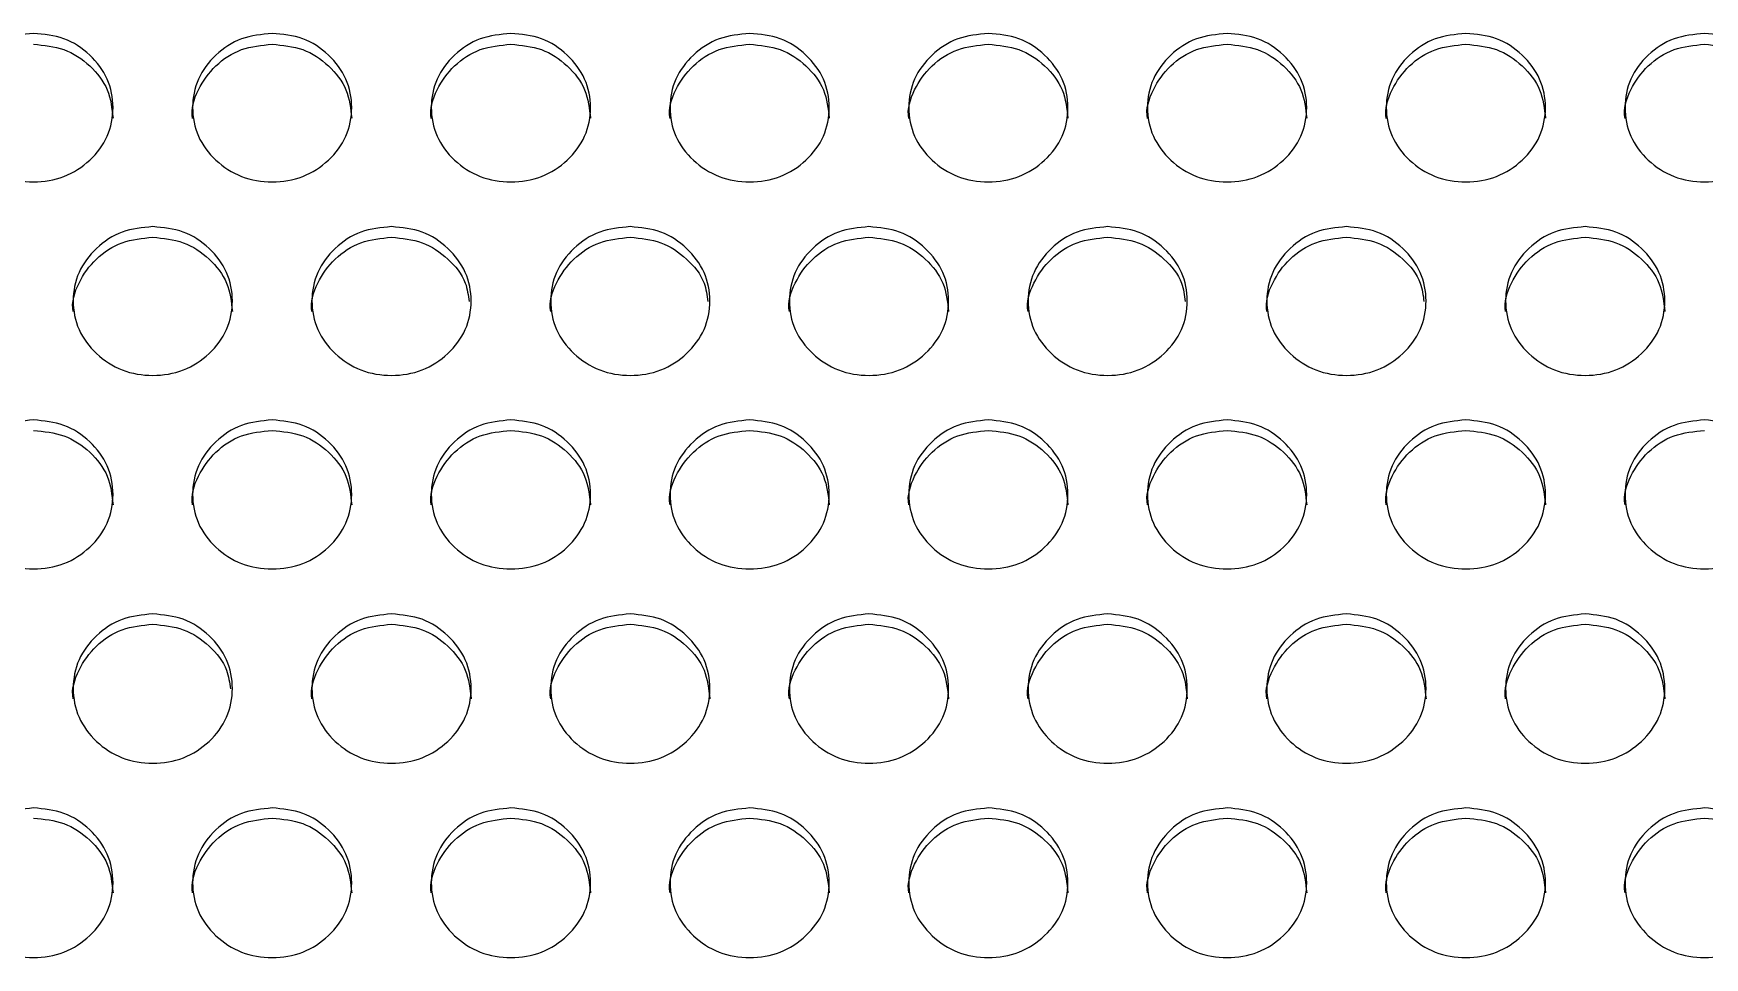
# Model space of a CAD drawing. Header units: millimetres. Extents: x 0.6 to 29.2, y 0.5 to 20.5.
# Drawn here: x 23.415 to 23.975, y 12.066 to 12.375 of the extents above; entities that cross this region are included whole.
import ezdxf

# ---------------------------------------------------------------- set-up
doc = ezdxf.new("R2010")
doc.units = ezdxf.units.MM

msp = doc.modelspace()

# ---------------------------------------------------------------- linework, layer by layer
for points, knots in [([(23.41468, 12.37531), (23.41819, 12.37498), (23.42521, 12.37431), (23.43397, 12.36839), (23.44011, 12.36027), (23.44197, 12.35043), (23.44011, 12.34061), (23.43398, 12.33242), (23.42522, 12.3267), (23.41468, 12.32496), (23.40415, 12.3267), (23.39538, 12.33243), (23.38926, 12.34061), (23.3874, 12.35043), (23.38926, 12.36027), (23.39538, 12.36839), (23.40415, 12.37429), (23.41117, 12.37497), (23.41468, 12.37531)], [0, 0, 0, 0, 0.062436, 0.124973, 0.18753, 0.24998, 0.31254, 0.374986, 0.437548, 0.499992, 0.562545, 0.624996, 0.687552, 0.750004, 0.812564, 0.875009, 0.937471, 1, 1, 1, 1]), ([(23.41468, 12.37168), (23.41819, 12.37135), (23.42522, 12.37069), (23.43393, 12.36477), (23.44027, 12.35666), (23.44099, 12.35012), (23.44135, 12.34685)], [0, 0, 0, 0, 0.2499564, 0.5002629, 0.7505848, 1, 1, 1, 1]), ([(23.46802, 12.34681), (23.46802, 12.34681), (23.46735, 12.34999), (23.46957, 12.35671), (23.4753, 12.36476), (23.48417, 12.37068), (23.49118, 12.37135), (23.49468, 12.37168)], [0, 0, 0, 0, 0.000449, 0.250486, 0.500134, 0.749905, 1, 1, 1, 1]), ([(23.49468, 12.37531), (23.49819, 12.37498), (23.50521, 12.37431), (23.51397, 12.36839), (23.52011, 12.36027), (23.52197, 12.35043), (23.52011, 12.34061), (23.51398, 12.33242), (23.50522, 12.3267), (23.49468, 12.32496), (23.48415, 12.3267), (23.47538, 12.33243), (23.46926, 12.34061), (23.4674, 12.35043), (23.46926, 12.36027), (23.47539, 12.36839), (23.48415, 12.37429), (23.49117, 12.37497), (23.49468, 12.37531)], [0, 0, 0, 0, 0.062436, 0.124971, 0.187529, 0.249979, 0.312539, 0.374983, 0.437547, 0.499991, 0.562542, 0.624995, 0.687551, 0.750003, 0.812562, 0.875009, 0.937471, 1, 1, 1, 1]), ([(23.49468, 12.37168), (23.49819, 12.37135), (23.50522, 12.37069), (23.51393, 12.36477), (23.52027, 12.35666), (23.52099, 12.35012), (23.52135, 12.34685)], [0, 0, 0, 0, 0.249958, 0.500258, 0.750582, 1, 1, 1, 1]), ([(23.54802, 12.34681), (23.54802, 12.34681), (23.54735, 12.34999), (23.54957, 12.35671), (23.5553, 12.36476), (23.56417, 12.37068), (23.57118, 12.37135), (23.57468, 12.37168)], [0, 0, 0, 0, 0.000449, 0.250489, 0.500132, 0.749913, 1, 1, 1, 1]), ([(23.57468, 12.37531), (23.57819, 12.37498), (23.58521, 12.37431), (23.59397, 12.36839), (23.60011, 12.36027), (23.60197, 12.35043), (23.60011, 12.34061), (23.59398, 12.33242), (23.58522, 12.3267), (23.57468, 12.32496), (23.56415, 12.3267), (23.55538, 12.33243), (23.54926, 12.34061), (23.54739, 12.35043), (23.54926, 12.36027), (23.55538, 12.36839), (23.56415, 12.37429), (23.57117, 12.37497), (23.57468, 12.37531)], [0, 0, 0, 0, 0.062438, 0.124974, 0.187531, 0.249981, 0.31254, 0.374985, 0.437548, 0.499993, 0.562546, 0.624997, 0.687552, 0.750005, 0.812564, 0.875009, 0.937473, 1, 1, 1, 1]), ([(23.57468, 12.37168), (23.57819, 12.37135), (23.58522, 12.37069), (23.59393, 12.36477), (23.60027, 12.35666), (23.60099, 12.35012), (23.60135, 12.34685)], [0, 0, 0, 0, 0.249965, 0.500263, 0.750584, 1, 1, 1, 1]), ([(23.62802, 12.34681), (23.62802, 12.34681), (23.62735, 12.34999), (23.62957, 12.35671), (23.6353, 12.36476), (23.64417, 12.37068), (23.65118, 12.37135), (23.65468, 12.37168)], [0, 0, 0, 0, 0.000449, 0.250486, 0.500134, 0.749905, 1, 1, 1, 1]), ([(23.65468, 12.37531), (23.65819, 12.37498), (23.66521, 12.37431), (23.67397, 12.36839), (23.68011, 12.36027), (23.68197, 12.35043), (23.68011, 12.34061), (23.67398, 12.33242), (23.66522, 12.3267), (23.65468, 12.32496), (23.64415, 12.3267), (23.63538, 12.33243), (23.62926, 12.34061), (23.6274, 12.35043), (23.62926, 12.36027), (23.63539, 12.36839), (23.64415, 12.37429), (23.65117, 12.37497), (23.65468, 12.37531)], [0, 0, 0, 0, 0.062436, 0.124973, 0.18753, 0.24998, 0.312539, 0.374985, 0.437549, 0.499993, 0.562544, 0.624997, 0.687551, 0.750003, 0.812563, 0.875009, 0.937471, 1, 1, 1, 1]), ([(23.65468, 12.37168), (23.65819, 12.37135), (23.66522, 12.37069), (23.67393, 12.36477), (23.68027, 12.35666), (23.68099, 12.35012), (23.68135, 12.34685)], [0, 0, 0, 0, 0.2499564, 0.5002629, 0.7505848, 1, 1, 1, 1]), ([(23.70802, 12.34681), (23.70802, 12.34681), (23.70742, 12.35), (23.70953, 12.3567), (23.71531, 12.36476), (23.72417, 12.37067), (23.73118, 12.37135), (23.73468, 12.37168)], [0, 0, 0, 0, 0.000447, 0.250487, 0.500137, 0.749911, 1, 1, 1, 1]), ([(23.73468, 12.37531), (23.73819, 12.37498), (23.74521, 12.37431), (23.75397, 12.36839), (23.76011, 12.36027), (23.76197, 12.35043), (23.76011, 12.34061), (23.75398, 12.33242), (23.74522, 12.3267), (23.73468, 12.32496), (23.72415, 12.3267), (23.71538, 12.33243), (23.70926, 12.34061), (23.7074, 12.35043), (23.70926, 12.36027), (23.71539, 12.36839), (23.72415, 12.37429), (23.73117, 12.37497), (23.73468, 12.37531)], [0, 0, 0, 0, 0.062439, 0.124974, 0.187531, 0.249981, 0.312541, 0.374985, 0.437549, 0.499993, 0.562544, 0.624998, 0.687553, 0.750005, 0.812565, 0.875011, 0.937473, 1, 1, 1, 1]), ([(23.73468, 12.37168), (23.73819, 12.37135), (23.74522, 12.37069), (23.75393, 12.36477), (23.76027, 12.35666), (23.76099, 12.35012), (23.76135, 12.34685)], [0, 0, 0, 0, 0.249965, 0.500263, 0.750584, 1, 1, 1, 1]), ([(23.78802, 12.34681), (23.78802, 12.34681), (23.78735, 12.34999), (23.78957, 12.35671), (23.7953, 12.36476), (23.80417, 12.37068), (23.81118, 12.37135), (23.81468, 12.37168)], [0, 0, 0, 0, 0.000449, 0.250486, 0.500134, 0.749905, 1, 1, 1, 1]), ([(23.81468, 12.37531), (23.81819, 12.37498), (23.82521, 12.37431), (23.83397, 12.36839), (23.84011, 12.36027), (23.84197, 12.35043), (23.84011, 12.34061), (23.83398, 12.33242), (23.82522, 12.3267), (23.81468, 12.32496), (23.80415, 12.3267), (23.79538, 12.33243), (23.78926, 12.34061), (23.7874, 12.35043), (23.78926, 12.36027), (23.79538, 12.36839), (23.80415, 12.37429), (23.81117, 12.37497), (23.81468, 12.37531)], [0, 0, 0, 0, 0.062436, 0.1249731, 0.1875303, 0.2499801, 0.3125398, 0.3749854, 0.4375492, 0.4999909, 0.5625439, 0.6249972, 0.6875511, 0.7500035, 0.8125628, 0.8750089, 0.9374707, 1, 1, 1, 1]), ([(23.81468, 12.37168), (23.81819, 12.37135), (23.82522, 12.37069), (23.83393, 12.36477), (23.84027, 12.35666), (23.84099, 12.35012), (23.84135, 12.34685)], [0, 0, 0, 0, 0.2499564, 0.5002629, 0.7505848, 1, 1, 1, 1]), ([(23.86802, 12.34681), (23.86802, 12.34681), (23.86742, 12.35), (23.86953, 12.3567), (23.87531, 12.36476), (23.88417, 12.37067), (23.89118, 12.37135), (23.89468, 12.37168)], [0, 0, 0, 0, 0.000447, 0.250485, 0.500133, 0.749904, 1, 1, 1, 1]), ([(23.89468, 12.37531), (23.89819, 12.37498), (23.90521, 12.37431), (23.91397, 12.36839), (23.92011, 12.36027), (23.92197, 12.35043), (23.92011, 12.34061), (23.91398, 12.33242), (23.90522, 12.3267), (23.89468, 12.32496), (23.88415, 12.3267), (23.87538, 12.33243), (23.86926, 12.34061), (23.8674, 12.35043), (23.86926, 12.36027), (23.87539, 12.36839), (23.88415, 12.37429), (23.89117, 12.37497), (23.89468, 12.37531)], [0, 0, 0, 0, 0.062436, 0.124971, 0.187529, 0.249979, 0.312539, 0.374983, 0.437547, 0.499991, 0.562542, 0.624995, 0.687551, 0.750003, 0.812562, 0.875009, 0.937471, 1, 1, 1, 1]), ([(23.89468, 12.37168), (23.89819, 12.37135), (23.90522, 12.37069), (23.91393, 12.36477), (23.92027, 12.35666), (23.92099, 12.35012), (23.92135, 12.34685)], [0, 0, 0, 0, 0.249958, 0.500258, 0.750582, 1, 1, 1, 1]), ([(23.94802, 12.34681), (23.94802, 12.34681), (23.94735, 12.34999), (23.94957, 12.35671), (23.9553, 12.36476), (23.96417, 12.37068), (23.97118, 12.37135), (23.97468, 12.37168)], [0, 0, 0, 0, 0.000449, 0.250489, 0.500132, 0.749913, 1, 1, 1, 1]), ([(23.97468, 12.37531), (23.97819, 12.37498), (23.98521, 12.37431), (23.99397, 12.36839), (24.00011, 12.36027), (24.00197, 12.35043), (24.00011, 12.34061), (23.99398, 12.33242), (23.98522, 12.3267), (23.97468, 12.32496), (23.96415, 12.3267), (23.95538, 12.33243), (23.94926, 12.34061), (23.9474, 12.35043), (23.94926, 12.36027), (23.95538, 12.36839), (23.96415, 12.37429), (23.97117, 12.37497), (23.97468, 12.37531)], [0, 0, 0, 0, 0.062438, 0.124974, 0.187531, 0.249981, 0.31254, 0.374985, 0.437548, 0.499993, 0.562546, 0.624997, 0.687552, 0.750005, 0.812564, 0.875009, 0.937473, 1, 1, 1, 1]), ([(23.97468, 12.37168), (23.97819, 12.37135), (23.98522, 12.37069), (23.99393, 12.36477), (24.00027, 12.35666), (24.00099, 12.35012), (24.00135, 12.34685)], [0, 0, 0, 0, 0.249965, 0.500264, 0.750585, 1, 1, 1, 1]), ([(23.45468, 12.31054), (23.45819, 12.31021), (23.46521, 12.30955), (23.47397, 12.30361), (23.48011, 12.29548), (23.48197, 12.28562), (23.48011, 12.27578), (23.47398, 12.26758), (23.46522, 12.26184), (23.45468, 12.26009), (23.44415, 12.26184), (23.43538, 12.26758), (23.42926, 12.27577), (23.42739, 12.28562), (23.42926, 12.29548), (23.43539, 12.30361), (23.44415, 12.30953), (23.45117, 12.31021), (23.45468, 12.31054)], [0, 0, 0, 0, 0.062438, 0.124973, 0.18753, 0.249981, 0.312541, 0.374985, 0.437549, 0.499993, 0.562544, 0.624997, 0.687553, 0.750005, 0.812565, 0.875011, 0.937473, 1, 1, 1, 1]), ([(23.53468, 12.31054), (23.53819, 12.31021), (23.54521, 12.30955), (23.55397, 12.30361), (23.56011, 12.29548), (23.56197, 12.28562), (23.56011, 12.27578), (23.55398, 12.26758), (23.54522, 12.26184), (23.53468, 12.26009), (23.52415, 12.26184), (23.51538, 12.26758), (23.50926, 12.27577), (23.5074, 12.28562), (23.50926, 12.29548), (23.51538, 12.30361), (23.52415, 12.30953), (23.53117, 12.31021), (23.53468, 12.31054)], [0, 0, 0, 0, 0.062436, 0.124973, 0.18753, 0.249981, 0.31254, 0.374985, 0.437549, 0.499991, 0.562544, 0.624997, 0.687551, 0.750003, 0.812563, 0.875009, 0.937471, 1, 1, 1, 1]), ([(23.61468, 12.31054), (23.61819, 12.31021), (23.62521, 12.30955), (23.63397, 12.30361), (23.64011, 12.29548), (23.64197, 12.28562), (23.64011, 12.27578), (23.63398, 12.26758), (23.62522, 12.26184), (23.61468, 12.26009), (23.60415, 12.26184), (23.59538, 12.26758), (23.58926, 12.27577), (23.5874, 12.28562), (23.58926, 12.29548), (23.59539, 12.30361), (23.60415, 12.30953), (23.61117, 12.31021), (23.61468, 12.31054)], [0, 0, 0, 0, 0.062439, 0.124973, 0.187531, 0.249982, 0.312541, 0.374985, 0.437549, 0.499994, 0.562545, 0.624998, 0.687553, 0.750005, 0.812565, 0.875011, 0.937473, 1, 1, 1, 1]), ([(23.69468, 12.31054), (23.69819, 12.31021), (23.70521, 12.30955), (23.71397, 12.30361), (23.72011, 12.29548), (23.72197, 12.28562), (23.72011, 12.27578), (23.71398, 12.26758), (23.70522, 12.26184), (23.69468, 12.26009), (23.68415, 12.26184), (23.67538, 12.26758), (23.66926, 12.27577), (23.6674, 12.28562), (23.66926, 12.29548), (23.67538, 12.30361), (23.68415, 12.30953), (23.69117, 12.31021), (23.69468, 12.31054)], [0, 0, 0, 0, 0.062436, 0.124973, 0.18753, 0.249981, 0.312541, 0.374986, 0.437548, 0.499992, 0.562545, 0.624996, 0.687552, 0.750004, 0.812564, 0.875009, 0.937473, 1, 1, 1, 1]), ([(23.77468, 12.31054), (23.77819, 12.31021), (23.78521, 12.30955), (23.79397, 12.30361), (23.80011, 12.29548), (23.80197, 12.28562), (23.80011, 12.27578), (23.79398, 12.26758), (23.78522, 12.26184), (23.77468, 12.26009), (23.76415, 12.26184), (23.75538, 12.26758), (23.74926, 12.27577), (23.7474, 12.28562), (23.74926, 12.29548), (23.75539, 12.30361), (23.76415, 12.30953), (23.77117, 12.31021), (23.77468, 12.31054)], [0, 0, 0, 0, 0.062436, 0.124971, 0.187528, 0.249979, 0.312539, 0.374983, 0.437547, 0.499991, 0.562542, 0.624995, 0.687551, 0.750003, 0.812562, 0.875009, 0.937471, 1, 1, 1, 1]), ([(23.85468, 12.31054), (23.85819, 12.31021), (23.86521, 12.30955), (23.87397, 12.30361), (23.88011, 12.29548), (23.88197, 12.28562), (23.88011, 12.27578), (23.87398, 12.26758), (23.86522, 12.26184), (23.85468, 12.26009), (23.84415, 12.26184), (23.83538, 12.26758), (23.82926, 12.27577), (23.82739, 12.28562), (23.82926, 12.29548), (23.83539, 12.30361), (23.84415, 12.30953), (23.85117, 12.31021), (23.85468, 12.31054)], [0, 0, 0, 0, 0.062438, 0.124973, 0.18753, 0.249981, 0.312541, 0.374985, 0.437549, 0.499993, 0.562546, 0.624997, 0.687553, 0.750005, 0.812565, 0.875011, 0.937473, 1, 1, 1, 1]), ([(23.93468, 12.31054), (23.93819, 12.31021), (23.94521, 12.30955), (23.95397, 12.30361), (23.96011, 12.29548), (23.96197, 12.28562), (23.96011, 12.27578), (23.95398, 12.26758), (23.94522, 12.26184), (23.93468, 12.26009), (23.92415, 12.26184), (23.91538, 12.26758), (23.90926, 12.27577), (23.9074, 12.28562), (23.90926, 12.29548), (23.91538, 12.30361), (23.92415, 12.30953), (23.93117, 12.31021), (23.93468, 12.31054)], [0, 0, 0, 0, 0.062436, 0.124973, 0.18753, 0.249981, 0.31254, 0.374985, 0.437549, 0.499991, 0.562544, 0.624997, 0.687551, 0.750003, 0.812563, 0.875009, 0.937471, 1, 1, 1, 1]), ([(23.42802, 12.28204), (23.42802, 12.28205), (23.42735, 12.28524), (23.42957, 12.29196), (23.4353, 12.30003), (23.44417, 12.30596), (23.45118, 12.30663), (23.45468, 12.30697)], [0, 0, 0, 0, 0.000447, 0.250489, 0.500135, 0.749911, 1, 1, 1, 1]), ([(23.45468, 12.30697), (23.45819, 12.30664), (23.46522, 12.30598), (23.47393, 12.30005), (23.48027, 12.29192), (23.48099, 12.28536), (23.48135, 12.28209)], [0, 0, 0, 0, 0.249964, 0.500261, 0.75058, 1, 1, 1, 1]), ([(23.50802, 12.28204), (23.50802, 12.28205), (23.50735, 12.28524), (23.50957, 12.29196), (23.5153, 12.30003), (23.52417, 12.30596), (23.53118, 12.30663), (23.53468, 12.30697)], [0, 0, 0, 0, 0.000447, 0.250486, 0.50013, 0.749904, 1, 1, 1, 1]), ([(23.53468, 12.30697), (23.5382, 12.30664), (23.54524, 12.30598), (23.55387, 12.30003), (23.5597, 12.29294), (23.56038, 12.28758), (23.56065, 12.28549)], [0, 0, 0, 0, 0.274391, 0.549166, 0.823958, 1, 1, 1, 1]), ([(23.58802, 12.28204), (23.58802, 12.28205), (23.58742, 12.28525), (23.58953, 12.29195), (23.59531, 12.30003), (23.60417, 12.30596), (23.61118, 12.30663), (23.61468, 12.30697)], [0, 0, 0, 0, 0.000445, 0.250487, 0.500133, 0.74991, 1, 1, 1, 1]), ([(23.61468, 12.30697), (23.6182, 12.30664), (23.62524, 12.30598), (23.63387, 12.30003), (23.6397, 12.29294), (23.64038, 12.28758), (23.64065, 12.28549)], [0, 0, 0, 0, 0.274401, 0.549167, 0.823958, 1, 1, 1, 1]), ([(23.66802, 12.28204), (23.66802, 12.28205), (23.66735, 12.28524), (23.66957, 12.29196), (23.6753, 12.30003), (23.68417, 12.30596), (23.69118, 12.30663), (23.69468, 12.30697)], [0, 0, 0, 0, 0.000447, 0.250489, 0.500128, 0.749912, 1, 1, 1, 1]), ([(23.69468, 12.30697), (23.69819, 12.30664), (23.70522, 12.30598), (23.71393, 12.30005), (23.72027, 12.29192), (23.72099, 12.28536), (23.72135, 12.28209)], [0, 0, 0, 0, 0.2499555, 0.5002608, 0.7505812, 1, 1, 1, 1]), ([(23.74802, 12.28204), (23.74802, 12.28205), (23.74735, 12.28524), (23.74957, 12.29196), (23.7553, 12.30003), (23.76417, 12.30596), (23.77118, 12.30663), (23.77468, 12.30697)], [0, 0, 0, 0, 0.000447, 0.250486, 0.50013, 0.749904, 1, 1, 1, 1]), ([(23.77468, 12.30697), (23.7782, 12.30664), (23.78524, 12.30598), (23.79387, 12.30003), (23.79969, 12.29294), (23.80038, 12.28758), (23.80065, 12.28549)], [0, 0, 0, 0, 0.274393, 0.549161, 0.823955, 1, 1, 1, 1]), ([(23.82802, 12.28204), (23.82802, 12.28205), (23.82735, 12.28524), (23.82957, 12.29196), (23.8353, 12.30003), (23.84417, 12.30596), (23.85118, 12.30663), (23.85468, 12.30697)], [0, 0, 0, 0, 0.000447, 0.250489, 0.500135, 0.749911, 1, 1, 1, 1]), ([(23.85468, 12.30697), (23.8582, 12.30664), (23.86524, 12.30598), (23.87387, 12.30003), (23.8797, 12.29294), (23.88038, 12.28758), (23.88065, 12.28549)], [0, 0, 0, 0, 0.274401, 0.549167, 0.823958, 1, 1, 1, 1]), ([(23.90802, 12.28204), (23.90802, 12.28205), (23.90735, 12.28524), (23.90957, 12.29196), (23.9153, 12.30003), (23.92417, 12.30596), (23.93118, 12.30663), (23.93468, 12.30697)], [0, 0, 0, 0, 0.000447, 0.250486, 0.50013, 0.749904, 1, 1, 1, 1]), ([(23.93468, 12.30697), (23.93819, 12.30664), (23.94522, 12.30598), (23.95393, 12.30005), (23.96027, 12.29192), (23.96099, 12.28536), (23.96135, 12.28209)], [0, 0, 0, 0, 0.2499555, 0.5002608, 0.7505812, 1, 1, 1, 1]), ([(23.41468, 12.24575), (23.41819, 12.24542), (23.42521, 12.24475), (23.43397, 12.23881), (23.44011, 12.23065), (23.44197, 12.22077), (23.44011, 12.21091), (23.43398, 12.2027), (23.42522, 12.19695), (23.41468, 12.1952), (23.40415, 12.19695), (23.39538, 12.2027), (23.38926, 12.21091), (23.3874, 12.22078), (23.38926, 12.23065), (23.39538, 12.2388), (23.40415, 12.24473), (23.41117, 12.24541), (23.41468, 12.24575)], [0, 0, 0, 0, 0.062436, 0.124973, 0.187531, 0.249981, 0.312541, 0.374986, 0.437548, 0.499992, 0.562545, 0.624996, 0.687552, 0.750004, 0.812564, 0.875009, 0.937471, 1, 1, 1, 1]), ([(23.41468, 12.24222), (23.41819, 12.24189), (23.42522, 12.24123), (23.43393, 12.23529), (23.44027, 12.22714), (23.44099, 12.22057), (23.44135, 12.21729)], [0, 0, 0, 0, 0.249955, 0.500263, 0.750583, 1, 1, 1, 1]), ([(23.46802, 12.21725), (23.46802, 12.21725), (23.46735, 12.22046), (23.46957, 12.22718), (23.4753, 12.23527), (23.48417, 12.24121), (23.49118, 12.24188), (23.49468, 12.24222)], [0, 0, 0, 0, 0.000446, 0.250485, 0.500131, 0.749903, 1, 1, 1, 1]), ([(23.49468, 12.24575), (23.49819, 12.24542), (23.50521, 12.24475), (23.51397, 12.23881), (23.52011, 12.23065), (23.52197, 12.22077), (23.52011, 12.21091), (23.51398, 12.20269), (23.50522, 12.19695), (23.49468, 12.1952), (23.48415, 12.19695), (23.47538, 12.2027), (23.46926, 12.21091), (23.4674, 12.22078), (23.46926, 12.23065), (23.47539, 12.2388), (23.48415, 12.24473), (23.49117, 12.24541), (23.49468, 12.24575)], [0, 0, 0, 0, 0.062436, 0.124972, 0.187529, 0.249979, 0.312539, 0.374983, 0.437547, 0.499991, 0.562542, 0.624995, 0.687551, 0.750003, 0.812562, 0.875009, 0.937471, 1, 1, 1, 1]), ([(23.49468, 12.24222), (23.49819, 12.24189), (23.50522, 12.24123), (23.51393, 12.23529), (23.52027, 12.22714), (23.52099, 12.22057), (23.52135, 12.21729)], [0, 0, 0, 0, 0.249957, 0.500258, 0.75058, 1, 1, 1, 1]), ([(23.54802, 12.21725), (23.54802, 12.21725), (23.54735, 12.22046), (23.54957, 12.22718), (23.5553, 12.23527), (23.56417, 12.24121), (23.57118, 12.24188), (23.57468, 12.24222)], [0, 0, 0, 0, 0.000446, 0.250488, 0.50013, 0.749911, 1, 1, 1, 1]), ([(23.57468, 12.24575), (23.57819, 12.24542), (23.58521, 12.24475), (23.59397, 12.23881), (23.60011, 12.23065), (23.60197, 12.22077), (23.60011, 12.21091), (23.59398, 12.20269), (23.58522, 12.19695), (23.57468, 12.1952), (23.56415, 12.19695), (23.55538, 12.2027), (23.54926, 12.21091), (23.54739, 12.22078), (23.54926, 12.23065), (23.55538, 12.2388), (23.56415, 12.24473), (23.57117, 12.24541), (23.57468, 12.24575)], [0, 0, 0, 0, 0.062438, 0.124974, 0.187531, 0.249981, 0.312541, 0.374985, 0.437548, 0.499992, 0.562546, 0.624997, 0.687553, 0.750004, 0.812565, 0.87501, 0.937473, 1, 1, 1, 1]), ([(23.57468, 12.24222), (23.57819, 12.24189), (23.58522, 12.24123), (23.59393, 12.23529), (23.60027, 12.22714), (23.60099, 12.22057), (23.60135, 12.21729)], [0, 0, 0, 0, 0.249964, 0.500262, 0.750582, 1, 1, 1, 1]), ([(23.62802, 12.21725), (23.62802, 12.21725), (23.62735, 12.22046), (23.62957, 12.22718), (23.6353, 12.23527), (23.64417, 12.24121), (23.65118, 12.24188), (23.65468, 12.24222)], [0, 0, 0, 0, 0.000446, 0.250485, 0.500131, 0.749903, 1, 1, 1, 1]), ([(23.65468, 12.24575), (23.65819, 12.24542), (23.66521, 12.24475), (23.67397, 12.23881), (23.68011, 12.23065), (23.68197, 12.22077), (23.68011, 12.21091), (23.67398, 12.20269), (23.66522, 12.19695), (23.65468, 12.1952), (23.64415, 12.19695), (23.63538, 12.2027), (23.62926, 12.21091), (23.6274, 12.22078), (23.62926, 12.23065), (23.63539, 12.2388), (23.64415, 12.24473), (23.65117, 12.24541), (23.65468, 12.24575)], [0, 0, 0, 0, 0.062436, 0.124973, 0.187531, 0.24998, 0.31254, 0.374985, 0.437549, 0.499993, 0.562543, 0.624997, 0.687551, 0.750003, 0.812563, 0.875009, 0.937471, 1, 1, 1, 1]), ([(23.65468, 12.24222), (23.65819, 12.24189), (23.66522, 12.24123), (23.67393, 12.23529), (23.68027, 12.22714), (23.68099, 12.22057), (23.68135, 12.21729)], [0, 0, 0, 0, 0.249955, 0.500263, 0.750583, 1, 1, 1, 1]), ([(23.70802, 12.21725), (23.70802, 12.21725), (23.70742, 12.22047), (23.70953, 12.22717), (23.71531, 12.23527), (23.72417, 12.24121), (23.73118, 12.24188), (23.73468, 12.24222)], [0, 0, 0, 0, 0.000444, 0.250486, 0.500135, 0.74991, 1, 1, 1, 1]), ([(23.73468, 12.24575), (23.73819, 12.24542), (23.74521, 12.24475), (23.75397, 12.23881), (23.76011, 12.23065), (23.76197, 12.22077), (23.76011, 12.21091), (23.75398, 12.20269), (23.74522, 12.19695), (23.73468, 12.1952), (23.72415, 12.19695), (23.71538, 12.2027), (23.70926, 12.21091), (23.7074, 12.22078), (23.70926, 12.23065), (23.71539, 12.2388), (23.72415, 12.24473), (23.73117, 12.24541), (23.73468, 12.24575)], [0, 0, 0, 0, 0.062438, 0.124974, 0.187531, 0.249981, 0.312541, 0.374985, 0.437549, 0.499993, 0.562544, 0.624998, 0.687553, 0.750005, 0.812565, 0.875011, 0.937473, 1, 1, 1, 1]), ([(23.73468, 12.24222), (23.73819, 12.24189), (23.74522, 12.24123), (23.75393, 12.23529), (23.76027, 12.22714), (23.76099, 12.22057), (23.76135, 12.21729)], [0, 0, 0, 0, 0.249964, 0.500262, 0.750582, 1, 1, 1, 1]), ([(23.78802, 12.21725), (23.78802, 12.21725), (23.78735, 12.22046), (23.78957, 12.22718), (23.7953, 12.23527), (23.80417, 12.24121), (23.81118, 12.24188), (23.81468, 12.24222)], [0, 0, 0, 0, 0.000446, 0.250485, 0.500131, 0.749903, 1, 1, 1, 1]), ([(23.81468, 12.24575), (23.81819, 12.24542), (23.82521, 12.24475), (23.83397, 12.23881), (23.84011, 12.23065), (23.84197, 12.22077), (23.84011, 12.21091), (23.83398, 12.20269), (23.82522, 12.19695), (23.81468, 12.1952), (23.80415, 12.19695), (23.79538, 12.2027), (23.78926, 12.21091), (23.7874, 12.22078), (23.78926, 12.23065), (23.79538, 12.2388), (23.80415, 12.24473), (23.81117, 12.24541), (23.81468, 12.24575)], [0, 0, 0, 0, 0.062436, 0.124973, 0.18753, 0.24998, 0.31254, 0.374985, 0.437549, 0.499991, 0.562544, 0.624997, 0.687551, 0.750003, 0.812563, 0.875009, 0.937471, 1, 1, 1, 1]), ([(23.81468, 12.24222), (23.81819, 12.24189), (23.82522, 12.24123), (23.83393, 12.23529), (23.84027, 12.22714), (23.84099, 12.22057), (23.84135, 12.21729)], [0, 0, 0, 0, 0.249955, 0.500263, 0.750583, 1, 1, 1, 1]), ([(23.86802, 12.21725), (23.86802, 12.21725), (23.86742, 12.22047), (23.86953, 12.22717), (23.87531, 12.23527), (23.88417, 12.24121), (23.89118, 12.24188), (23.89468, 12.24222)], [0, 0, 0, 0, 0.0004438, 0.2504837, 0.5001304, 0.7499026, 1, 1, 1, 1]), ([(23.89468, 12.24575), (23.89819, 12.24542), (23.90521, 12.24475), (23.91397, 12.23881), (23.92011, 12.23065), (23.92197, 12.22077), (23.92011, 12.21091), (23.91398, 12.20269), (23.90522, 12.19695), (23.89468, 12.1952), (23.88415, 12.19695), (23.87538, 12.2027), (23.86926, 12.21091), (23.8674, 12.22078), (23.86926, 12.23065), (23.87539, 12.2388), (23.88415, 12.24473), (23.89117, 12.24541), (23.89468, 12.24575)], [0, 0, 0, 0, 0.062436, 0.124972, 0.187529, 0.249979, 0.312539, 0.374983, 0.437547, 0.499991, 0.562542, 0.624995, 0.687551, 0.750003, 0.812562, 0.875009, 0.937471, 1, 1, 1, 1]), ([(23.89468, 12.24222), (23.89819, 12.24189), (23.90522, 12.24123), (23.91393, 12.23529), (23.92027, 12.22714), (23.92099, 12.22057), (23.92135, 12.21729)], [0, 0, 0, 0, 0.249957, 0.500258, 0.75058, 1, 1, 1, 1]), ([(23.94802, 12.21725), (23.94802, 12.21725), (23.94735, 12.22046), (23.94957, 12.22718), (23.9553, 12.23527), (23.96417, 12.24121), (23.97118, 12.24188), (23.97468, 12.24222)], [0, 0, 0, 0, 0.000446, 0.250488, 0.50013, 0.749911, 1, 1, 1, 1]), ([(23.97468, 12.24575), (23.97819, 12.24542), (23.98521, 12.24475), (23.99397, 12.23881), (24.00011, 12.23065), (24.00197, 12.22077), (24.00011, 12.21091), (23.99398, 12.20269), (23.98522, 12.19695), (23.97468, 12.1952), (23.96415, 12.19695), (23.95538, 12.2027), (23.94926, 12.21091), (23.9474, 12.22078), (23.94926, 12.23065), (23.95538, 12.2388), (23.96415, 12.24473), (23.97117, 12.24541), (23.97468, 12.24575)], [0, 0, 0, 0, 0.062438, 0.124974, 0.187531, 0.249981, 0.312541, 0.374985, 0.437548, 0.499992, 0.562546, 0.624997, 0.687553, 0.750004, 0.812565, 0.87501, 0.937473, 1, 1, 1, 1]), ([(23.45468, 12.18073), (23.45819, 12.1804), (23.46521, 12.17973), (23.47397, 12.17377), (23.48011, 12.16561), (23.48197, 12.1557), (23.48011, 12.14583), (23.47398, 12.13759), (23.46522, 12.13183), (23.45468, 12.13008), (23.44415, 12.13183), (23.43538, 12.13759), (23.42926, 12.14582), (23.42739, 12.15571), (23.42926, 12.1656), (23.43539, 12.17377), (23.44415, 12.17971), (23.45117, 12.18039), (23.45468, 12.18073)], [0, 0, 0, 0, 0.062438, 0.124974, 0.187531, 0.249982, 0.312541, 0.374985, 0.437549, 0.499993, 0.562544, 0.624998, 0.687553, 0.750005, 0.812564, 0.875012, 0.937473, 1, 1, 1, 1]), ([(23.53468, 12.18073), (23.53819, 12.1804), (23.54521, 12.17973), (23.55397, 12.17377), (23.56011, 12.16561), (23.56197, 12.1557), (23.56011, 12.14583), (23.55398, 12.13759), (23.54522, 12.13183), (23.53468, 12.13008), (23.52415, 12.13183), (23.51538, 12.13759), (23.50926, 12.14582), (23.5074, 12.15571), (23.50926, 12.1656), (23.51538, 12.17377), (23.52415, 12.17971), (23.53117, 12.18039), (23.53468, 12.18073)], [0, 0, 0, 0, 0.062436, 0.124973, 0.18753, 0.249981, 0.31254, 0.374985, 0.437549, 0.499991, 0.562544, 0.624998, 0.687552, 0.750003, 0.812562, 0.87501, 0.937471, 1, 1, 1, 1]), ([(23.61468, 12.18073), (23.61819, 12.1804), (23.62521, 12.17973), (23.63397, 12.17377), (23.64011, 12.16561), (23.64197, 12.1557), (23.64011, 12.14583), (23.63398, 12.13759), (23.62522, 12.13183), (23.61468, 12.13008), (23.60415, 12.13183), (23.59538, 12.13759), (23.58926, 12.14582), (23.5874, 12.15571), (23.58926, 12.1656), (23.59538, 12.17377), (23.60415, 12.17971), (23.61117, 12.18039), (23.61468, 12.18073)], [0, 0, 0, 0, 0.062438, 0.124974, 0.187531, 0.249982, 0.312542, 0.374986, 0.43755, 0.499994, 0.562545, 0.624999, 0.687554, 0.750005, 0.812564, 0.875012, 0.937473, 1, 1, 1, 1]), ([(23.69468, 12.18073), (23.69819, 12.1804), (23.70521, 12.17973), (23.71397, 12.17377), (23.72011, 12.16561), (23.72197, 12.1557), (23.72011, 12.14583), (23.71398, 12.13759), (23.70522, 12.13183), (23.69468, 12.13008), (23.68415, 12.13183), (23.67538, 12.13759), (23.66926, 12.14582), (23.6674, 12.15571), (23.66926, 12.1656), (23.67538, 12.17377), (23.68415, 12.17971), (23.69117, 12.18039), (23.69468, 12.18073)], [0, 0, 0, 0, 0.062436, 0.124973, 0.18753, 0.249981, 0.312541, 0.374986, 0.437548, 0.499992, 0.562546, 0.624997, 0.687553, 0.750004, 0.812564, 0.87501, 0.937473, 1, 1, 1, 1]), ([(23.77468, 12.18073), (23.77819, 12.1804), (23.78521, 12.17973), (23.79397, 12.17377), (23.80011, 12.16561), (23.80197, 12.1557), (23.80011, 12.14583), (23.79398, 12.13759), (23.78522, 12.13183), (23.77468, 12.13008), (23.76415, 12.13183), (23.75538, 12.13759), (23.74926, 12.14582), (23.7474, 12.15571), (23.74926, 12.1656), (23.75538, 12.17377), (23.76415, 12.17971), (23.77117, 12.18039), (23.77468, 12.18073)], [0, 0, 0, 0, 0.062436, 0.124971, 0.187529, 0.24998, 0.312539, 0.374983, 0.437547, 0.499992, 0.562542, 0.624996, 0.687552, 0.750003, 0.812562, 0.875009, 0.937471, 1, 1, 1, 1]), ([(23.85468, 12.18073), (23.85819, 12.1804), (23.86521, 12.17973), (23.87397, 12.17377), (23.88011, 12.16561), (23.88197, 12.1557), (23.88011, 12.14583), (23.87398, 12.13759), (23.86522, 12.13183), (23.85468, 12.13008), (23.84415, 12.13183), (23.83538, 12.13759), (23.82926, 12.14582), (23.82739, 12.15571), (23.82926, 12.1656), (23.83539, 12.17377), (23.84415, 12.17971), (23.85117, 12.18039), (23.85468, 12.18073)], [0, 0, 0, 0, 0.062438, 0.124974, 0.187531, 0.249982, 0.312541, 0.374985, 0.437549, 0.499993, 0.562546, 0.624998, 0.687554, 0.750005, 0.812564, 0.875012, 0.937473, 1, 1, 1, 1]), ([(23.93468, 12.18073), (23.93819, 12.1804), (23.94521, 12.17973), (23.95397, 12.17377), (23.96011, 12.16561), (23.96197, 12.1557), (23.96011, 12.14583), (23.95398, 12.13759), (23.94522, 12.13183), (23.93468, 12.13008), (23.92415, 12.13183), (23.91538, 12.13759), (23.90926, 12.14582), (23.9074, 12.15571), (23.90926, 12.1656), (23.91538, 12.17377), (23.92415, 12.17971), (23.93117, 12.18039), (23.93468, 12.18073)], [0, 0, 0, 0, 0.062436, 0.124973, 0.18753, 0.249981, 0.31254, 0.374985, 0.437549, 0.499991, 0.562544, 0.624998, 0.687552, 0.750003, 0.812562, 0.87501, 0.937471, 1, 1, 1, 1]), ([(23.42802, 12.15223), (23.42802, 12.15224), (23.42734, 12.15545), (23.42957, 12.16218), (23.4353, 12.17029), (23.44417, 12.17624), (23.45118, 12.17691), (23.45468, 12.17725)], [0, 0, 0, 0, 0.000444, 0.2504892, 0.5001365, 0.7499111, 1, 1, 1, 1]), ([(23.45468, 12.17725), (23.4582, 12.17692), (23.46524, 12.17626), (23.47388, 12.17028), (23.47971, 12.16314), (23.4804, 12.15772), (23.48067, 12.15558)], [0, 0, 0, 0, 0.273574, 0.547514, 0.821473, 1, 1, 1, 1]), ([(23.50802, 12.15223), (23.50802, 12.15224), (23.50734, 12.15545), (23.50957, 12.16218), (23.5153, 12.17029), (23.52417, 12.17624), (23.53118, 12.17691), (23.53468, 12.17725)], [0, 0, 0, 0, 0.000444, 0.250486, 0.500131, 0.749904, 1, 1, 1, 1]), ([(23.53468, 12.17725), (23.53819, 12.17692), (23.54522, 12.17625), (23.55393, 12.1703), (23.56027, 12.16214), (23.56099, 12.15556), (23.56135, 12.15227)], [0, 0, 0, 0, 0.249955, 0.500263, 0.750579, 1, 1, 1, 1]), ([(23.58802, 12.15223), (23.58802, 12.15224), (23.58742, 12.15546), (23.58954, 12.16217), (23.59531, 12.17029), (23.60417, 12.17624), (23.61118, 12.17691), (23.61468, 12.17725)], [0, 0, 0, 0, 0.000442, 0.250487, 0.500135, 0.74991, 1, 1, 1, 1]), ([(23.61468, 12.17725), (23.61819, 12.17692), (23.62522, 12.17625), (23.63393, 12.1703), (23.64027, 12.16214), (23.64099, 12.15556), (23.64135, 12.15227)], [0, 0, 0, 0, 0.2499636, 0.5002625, 0.7505783, 1, 1, 1, 1]), ([(23.66802, 12.15223), (23.66802, 12.15224), (23.66734, 12.15545), (23.66957, 12.16218), (23.6753, 12.17029), (23.68417, 12.17624), (23.69118, 12.17691), (23.69468, 12.17725)], [0, 0, 0, 0, 0.000444, 0.250489, 0.50013, 0.749912, 1, 1, 1, 1]), ([(23.69468, 12.17725), (23.69819, 12.17692), (23.70522, 12.17625), (23.71393, 12.1703), (23.72027, 12.16214), (23.72099, 12.15556), (23.72135, 12.15227)], [0, 0, 0, 0, 0.249955, 0.500263, 0.750579, 1, 1, 1, 1]), ([(23.74802, 12.15223), (23.74802, 12.15224), (23.74734, 12.15545), (23.74957, 12.16218), (23.7553, 12.17029), (23.76417, 12.17624), (23.77118, 12.17691), (23.77468, 12.17725)], [0, 0, 0, 0, 0.000444, 0.250486, 0.500131, 0.749904, 1, 1, 1, 1]), ([(23.77468, 12.17725), (23.77819, 12.17692), (23.78522, 12.17625), (23.79393, 12.1703), (23.80027, 12.16214), (23.80099, 12.15556), (23.80135, 12.15227)], [0, 0, 0, 0, 0.249957, 0.500258, 0.750576, 1, 1, 1, 1]), ([(23.82802, 12.15223), (23.82802, 12.15224), (23.82734, 12.15545), (23.82957, 12.16218), (23.8353, 12.17029), (23.84417, 12.17624), (23.85118, 12.17691), (23.85468, 12.17725)], [0, 0, 0, 0, 0.000444, 0.2504892, 0.5001365, 0.7499111, 1, 1, 1, 1]), ([(23.85468, 12.17725), (23.85819, 12.17692), (23.86522, 12.17625), (23.87393, 12.1703), (23.88027, 12.16214), (23.88099, 12.15556), (23.88135, 12.15227)], [0, 0, 0, 0, 0.2499636, 0.5002625, 0.7505783, 1, 1, 1, 1]), ([(23.90802, 12.15223), (23.90802, 12.15224), (23.90734, 12.15545), (23.90957, 12.16218), (23.9153, 12.17029), (23.92417, 12.17624), (23.93118, 12.17691), (23.93468, 12.17725)], [0, 0, 0, 0, 0.000444, 0.250486, 0.500131, 0.749904, 1, 1, 1, 1]), ([(23.93468, 12.17725), (23.93819, 12.17692), (23.94522, 12.17625), (23.95393, 12.1703), (23.96027, 12.16214), (23.96099, 12.15556), (23.96135, 12.15227)], [0, 0, 0, 0, 0.249955, 0.500263, 0.750579, 1, 1, 1, 1]), ([(23.41468, 12.11568), (23.41819, 12.11535), (23.42521, 12.11468), (23.43397, 12.10871), (23.44011, 12.10053), (23.44197, 12.09061), (23.44011, 12.08071), (23.43398, 12.07246), (23.42522, 12.06669), (23.41468, 12.06494), (23.40415, 12.06669), (23.39538, 12.07246), (23.38926, 12.08071), (23.3874, 12.09061), (23.38926, 12.10052), (23.39538, 12.10871), (23.40415, 12.11466), (23.41117, 12.11534), (23.41468, 12.11568)], [0, 0, 0, 0, 0.062436, 0.124973, 0.18753, 0.249981, 0.312541, 0.374986, 0.437548, 0.499992, 0.562545, 0.624996, 0.687552, 0.750004, 0.812563, 0.875009, 0.937471, 1, 1, 1, 1]), ([(23.49468, 12.11568), (23.49819, 12.11535), (23.50521, 12.11468), (23.51397, 12.10871), (23.52011, 12.10053), (23.52197, 12.09061), (23.52011, 12.08071), (23.51398, 12.07246), (23.50522, 12.06669), (23.49468, 12.06494), (23.48415, 12.06669), (23.47538, 12.07246), (23.46926, 12.08071), (23.4674, 12.09061), (23.46926, 12.10052), (23.47539, 12.10871), (23.48415, 12.11466), (23.49117, 12.11534), (23.49468, 12.11568)], [0, 0, 0, 0, 0.062436, 0.124971, 0.187529, 0.249979, 0.312539, 0.374983, 0.437547, 0.499992, 0.562542, 0.624995, 0.687552, 0.750003, 0.812562, 0.875009, 0.937471, 1, 1, 1, 1]), ([(23.57468, 12.11568), (23.57819, 12.11535), (23.58521, 12.11468), (23.59397, 12.10871), (23.60011, 12.10053), (23.60197, 12.09061), (23.60011, 12.08071), (23.59398, 12.07246), (23.58522, 12.06669), (23.57468, 12.06494), (23.56415, 12.06669), (23.55538, 12.07246), (23.54926, 12.08071), (23.54739, 12.09061), (23.54926, 12.10052), (23.55538, 12.10871), (23.56415, 12.11466), (23.57117, 12.11534), (23.57468, 12.11568)], [0, 0, 0, 0, 0.062438, 0.124973, 0.187531, 0.249981, 0.312541, 0.374985, 0.437549, 0.499993, 0.562546, 0.624997, 0.687553, 0.750005, 0.812564, 0.875009, 0.937473, 1, 1, 1, 1]), ([(23.65468, 12.11568), (23.65819, 12.11535), (23.66521, 12.11468), (23.67397, 12.10871), (23.68011, 12.10053), (23.68197, 12.09061), (23.68011, 12.08071), (23.67398, 12.07246), (23.66522, 12.06669), (23.65468, 12.06494), (23.64415, 12.06669), (23.63538, 12.07246), (23.62926, 12.08071), (23.6274, 12.09061), (23.62926, 12.10052), (23.63539, 12.10871), (23.64415, 12.11466), (23.65117, 12.11534), (23.65468, 12.11568)], [0, 0, 0, 0, 0.062436, 0.1249726, 0.1875303, 0.2499804, 0.3125397, 0.3749851, 0.4375491, 0.4999932, 0.562544, 0.6249969, 0.6875516, 0.7500034, 0.8125619, 0.8750089, 0.9374708, 1, 1, 1, 1]), ([(23.73468, 12.11568), (23.73819, 12.11535), (23.74521, 12.11468), (23.75397, 12.10871), (23.76011, 12.10053), (23.76197, 12.09061), (23.76011, 12.08071), (23.75398, 12.07246), (23.74522, 12.06669), (23.73468, 12.06494), (23.72415, 12.06669), (23.71538, 12.07246), (23.70926, 12.08071), (23.7074, 12.09061), (23.70926, 12.10052), (23.71539, 12.10871), (23.72415, 12.11466), (23.73117, 12.11534), (23.73468, 12.11568)], [0, 0, 0, 0, 0.062438, 0.124973, 0.187531, 0.249982, 0.312541, 0.374986, 0.43755, 0.499994, 0.562545, 0.624998, 0.687554, 0.750005, 0.812564, 0.875011, 0.937473, 1, 1, 1, 1]), ([(23.81468, 12.11568), (23.81819, 12.11535), (23.82521, 12.11468), (23.83397, 12.10871), (23.84011, 12.10053), (23.84197, 12.09061), (23.84011, 12.08071), (23.83398, 12.07246), (23.82522, 12.06669), (23.81468, 12.06494), (23.80415, 12.06669), (23.79538, 12.07246), (23.78926, 12.08071), (23.7874, 12.09061), (23.78926, 12.10052), (23.79538, 12.10871), (23.80415, 12.11466), (23.81117, 12.11534), (23.81468, 12.11568)], [0, 0, 0, 0, 0.062436, 0.124973, 0.18753, 0.249981, 0.31254, 0.374986, 0.43755, 0.499991, 0.562544, 0.624997, 0.687552, 0.750004, 0.812562, 0.875009, 0.937471, 1, 1, 1, 1]), ([(23.89468, 12.11568), (23.89819, 12.11535), (23.90521, 12.11468), (23.91397, 12.10871), (23.92011, 12.10053), (23.92197, 12.09061), (23.92011, 12.08071), (23.91398, 12.07246), (23.90522, 12.06669), (23.89468, 12.06494), (23.88415, 12.06669), (23.87538, 12.07246), (23.86926, 12.08071), (23.8674, 12.09061), (23.86926, 12.10052), (23.87539, 12.10871), (23.88415, 12.11466), (23.89117, 12.11534), (23.89468, 12.11568)], [0, 0, 0, 0, 0.062436, 0.124971, 0.187529, 0.249979, 0.312539, 0.374983, 0.437547, 0.499992, 0.562542, 0.624995, 0.687552, 0.750003, 0.812562, 0.875009, 0.937471, 1, 1, 1, 1]), ([(23.97468, 12.11568), (23.97819, 12.11535), (23.98521, 12.11468), (23.99397, 12.10871), (24.00011, 12.10053), (24.00197, 12.09061), (24.00011, 12.08071), (23.99398, 12.07246), (23.98522, 12.06669), (23.97468, 12.06494), (23.96415, 12.06669), (23.95538, 12.07246), (23.94926, 12.08071), (23.9474, 12.09061), (23.94926, 12.10052), (23.95538, 12.10871), (23.96415, 12.11466), (23.97117, 12.11534), (23.97468, 12.11568)], [0, 0, 0, 0, 0.062438, 0.124973, 0.187531, 0.249981, 0.312541, 0.374985, 0.437549, 0.499993, 0.562546, 0.624997, 0.687553, 0.750005, 0.812564, 0.875009, 0.937473, 1, 1, 1, 1]), ([(23.41468, 12.11225), (23.41819, 12.11192), (23.42522, 12.11125), (23.43393, 12.10529), (23.44027, 12.09712), (23.44099, 12.09052), (23.44135, 12.08722)], [0, 0, 0, 0, 0.249956, 0.500263, 0.750582, 1, 1, 1, 1]), ([(23.46802, 12.08718), (23.46802, 12.08719), (23.46735, 12.09041), (23.46957, 12.09715), (23.4753, 12.10528), (23.48417, 12.11124), (23.49118, 12.11191), (23.49468, 12.11225)], [0, 0, 0, 0, 0.000448, 0.250488, 0.500132, 0.749905, 1, 1, 1, 1]), ([(23.49468, 12.11225), (23.49819, 12.11192), (23.50522, 12.11125), (23.51393, 12.10529), (23.52027, 12.09712), (23.52099, 12.09052), (23.52135, 12.08722)], [0, 0, 0, 0, 0.249957, 0.500258, 0.750579, 1, 1, 1, 1]), ([(23.54802, 12.08718), (23.54802, 12.08719), (23.54735, 12.09041), (23.54957, 12.09715), (23.5553, 12.10528), (23.56417, 12.11124), (23.57118, 12.11191), (23.57468, 12.11225)], [0, 0, 0, 0, 0.000448, 0.250492, 0.500131, 0.749913, 1, 1, 1, 1]), ([(23.57468, 12.11225), (23.57819, 12.11192), (23.58522, 12.11125), (23.59393, 12.10529), (23.60027, 12.09712), (23.60099, 12.09052), (23.60135, 12.08722)], [0, 0, 0, 0, 0.249964, 0.500263, 0.750582, 1, 1, 1, 1]), ([(23.62802, 12.08718), (23.62802, 12.08719), (23.62735, 12.09041), (23.62957, 12.09715), (23.6353, 12.10528), (23.64417, 12.11124), (23.65118, 12.11191), (23.65468, 12.11225)], [0, 0, 0, 0, 0.000448, 0.250488, 0.500132, 0.749905, 1, 1, 1, 1]), ([(23.65468, 12.11225), (23.65819, 12.11192), (23.66522, 12.11125), (23.67393, 12.10529), (23.68027, 12.09712), (23.68099, 12.09052), (23.68135, 12.08722)], [0, 0, 0, 0, 0.249956, 0.500263, 0.750582, 1, 1, 1, 1]), ([(23.70802, 12.08718), (23.70802, 12.08719), (23.70742, 12.09042), (23.70953, 12.09714), (23.71531, 12.10528), (23.72417, 12.11124), (23.73118, 12.11191), (23.73468, 12.11225)], [0, 0, 0, 0, 0.0004466, 0.2504895, 0.5001358, 0.7499111, 1, 1, 1, 1]), ([(23.73468, 12.11225), (23.73819, 12.11192), (23.74522, 12.11125), (23.75393, 12.10529), (23.76027, 12.09712), (23.76099, 12.09052), (23.76135, 12.08722)], [0, 0, 0, 0, 0.249964, 0.500263, 0.750582, 1, 1, 1, 1]), ([(23.78802, 12.08718), (23.78802, 12.08719), (23.78735, 12.09041), (23.78957, 12.09715), (23.7953, 12.10528), (23.80417, 12.11124), (23.81118, 12.11191), (23.81468, 12.11225)], [0, 0, 0, 0, 0.000448, 0.250488, 0.500132, 0.749905, 1, 1, 1, 1]), ([(23.81468, 12.11225), (23.81819, 12.11192), (23.82522, 12.11125), (23.83393, 12.10529), (23.84027, 12.09712), (23.84099, 12.09052), (23.84135, 12.08722)], [0, 0, 0, 0, 0.249956, 0.500263, 0.750582, 1, 1, 1, 1]), ([(23.86802, 12.08718), (23.86802, 12.08719), (23.86742, 12.09042), (23.86953, 12.09714), (23.87531, 12.10528), (23.88417, 12.11124), (23.89118, 12.11191), (23.89468, 12.11225)], [0, 0, 0, 0, 0.000447, 0.250487, 0.500131, 0.749904, 1, 1, 1, 1]), ([(23.89468, 12.11225), (23.89819, 12.11192), (23.90522, 12.11125), (23.91393, 12.10529), (23.92027, 12.09712), (23.92099, 12.09052), (23.92135, 12.08722)], [0, 0, 0, 0, 0.249957, 0.500258, 0.750579, 1, 1, 1, 1]), ([(23.94802, 12.08718), (23.94802, 12.08719), (23.94735, 12.09041), (23.94957, 12.09715), (23.9553, 12.10528), (23.96417, 12.11124), (23.97118, 12.11191), (23.97468, 12.11225)], [0, 0, 0, 0, 0.000448, 0.250492, 0.500131, 0.749913, 1, 1, 1, 1]), ([(23.97468, 12.11225), (23.97819, 12.11192), (23.98522, 12.11125), (23.99393, 12.10529), (24.00027, 12.09712), (24.00099, 12.09052), (24.00135, 12.08722)], [0, 0, 0, 0, 0.249965, 0.500264, 0.750583, 1, 1, 1, 1])]:
    msp.add_open_spline(points, degree=3, knots=knots)

doc.saveas('drawing.dxf')
